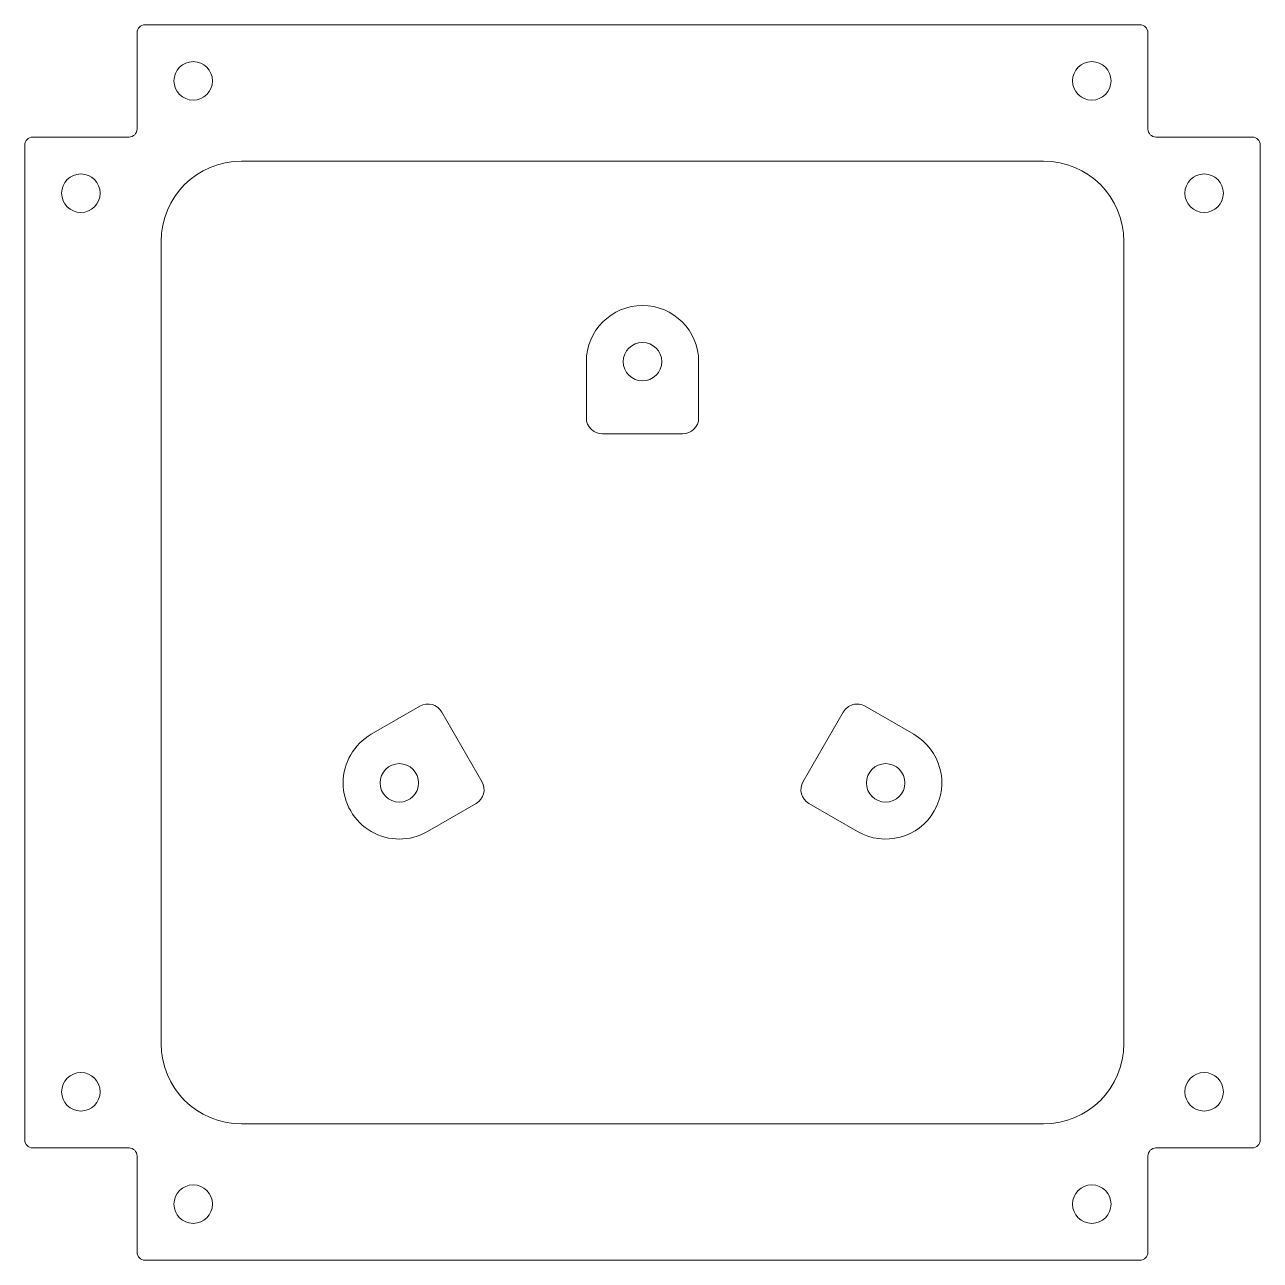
# Model space of a CAD drawing. Header units: millimetres. Extents: x -38.5 to 38.5, y -38.5 to 38.5.
import ezdxf

# ---------------------------------------------------------------- set-up
doc = ezdxf.new("R2010")
doc.units = ezdxf.units.MM

msp = doc.modelspace()

# ---------------------------------------------------------------- linework, layer by layer
at = {"color": 7, "linetype": 'Continuous', "lineweight": 15}
for p, q in [((-31.5, 38), (-31.5, 32)), ((31, 38.5), (-31, 38.5)), ((31.5, 32), (31.5, 38)), ((-38.5, 31), (-38.5, -31)), ((-32, 31.5), (-38, 31.5)), ((38, 31.5), (32, 31.5)), ((38.5, -31), (38.5, 31)), ((25, 30), (-25, 30)), ((-30, 25), (-30, -25)), ((30, -25), (30, 25)), ((-3.5, 17.5), (-3.5, 14)), ((3.5, 14), (3.5, 17.5)), ((-2.5, 13), (2.5, 13)), ((-13.874, -3.969), (-16.905, -5.719)), ((-10.008, -8.665), (-12.508, -4.335)), ((12.508, -4.335), (10.008, -8.665)), ((16.905, -5.719), (13.874, -3.969)), ((-13.405, -11.781), (-10.374, -10.031)), ((10.374, -10.031), (13.405, -11.781)), ((-25, -30), (25, -30)), ((-38, -31.5), (-32, -31.5)), ((32, -31.5), (38, -31.5)), ((-31.5, -32), (-31.5, -38)), ((31.5, -38), (31.5, -32)), ((-31, -38.5), (31, -38.5))]:
    msp.add_line(p, q, dxfattribs=at)
for centre in [(-28, 35), (28, 35), (-35, 28), (35, 28), (0, 17.5), (-15.155, -8.75), (15.155, -8.75), (-35, -28), (35, -28), (-28, -35), (28, -35)]:
    msp.add_circle(centre, 1.2, dxfattribs=at)
for centre, radius, start, end in [((-31, 38), 0.5, 90, 180), ((31, 38), 0.5, 0, 90), ((-32, 32), 0.5, 270, 0), ((32, 32), 0.5, 180, 270), ((-38, 31), 0.5, 90, 180), ((38, 31), 0.5, 0, 90), ((-25, 25), 5, 90, 180), ((25, 25), 5, 0, 90), ((0, 17.5), 3.5, 0, 180), ((-2.5, 14), 1, 180, 270), ((2.5, 14), 1, 270, 0), ((-13.374, -4.835), 1, 30, 120), ((13.374, -4.835), 1, 60, 150), ((-15.155, -8.75), 3.5, 120, 300), ((15.155, -8.75), 3.5, 240, 60), ((-10.874, -9.165), 1, 300, 30), ((10.874, -9.165), 1, 150, 240), ((-25, -25), 5, 180, 270), ((25, -25), 5, 270, 0), ((-38, -31), 0.5, 180, 270), ((-32, -32), 0.5, 0, 90), ((32, -32), 0.5, 90, 180), ((38, -31), 0.5, 270, 0), ((-31, -38), 0.5, 180, 270), ((31, -38), 0.5, 270, 0)]:
    msp.add_arc(centre, radius, start, end, dxfattribs=at)

doc.saveas('drawing.dxf')
